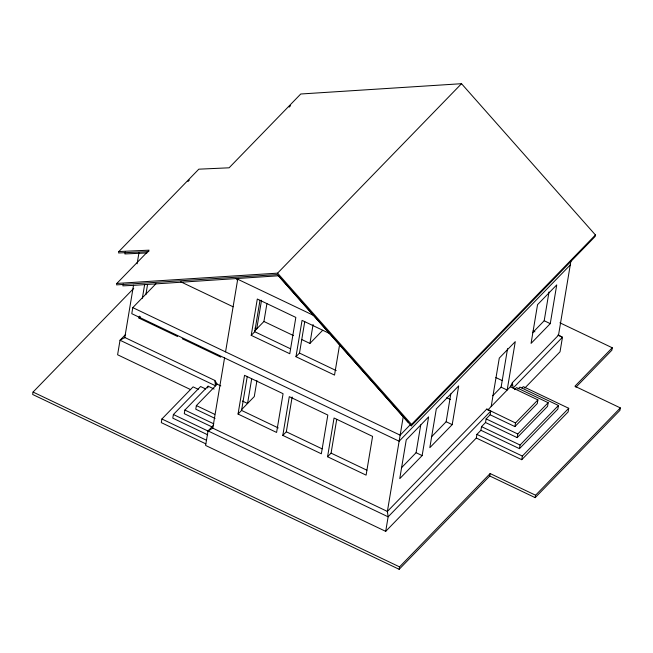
<?xml version="1.0" encoding="UTF-8"?>
<svg xmlns="http://www.w3.org/2000/svg" width="653" height="653" viewBox="0 0 653 653"><rect width="100%" height="100%" fill="white"/><g stroke="black" fill="none" stroke-linecap="round" stroke-linejoin="round"><path stroke-width="0.98" d="M133.718 288.373L33.058 392.053L32.65 394.477L399.146 569.302L489.75 475.98L490.15 473.556L535.582 495.227L620.35 407.913L574.918 386.241L612.269 347.78L559.907 322.802M118.846 251.544L149.129 250.172L116.822 283.451L116.585 284.879L277.354 274.578L411.276 425.854L595.201 236.402L595.446 234.974L461.524 83.698L300.747 93.999L229.097 167.805L198.814 169.176L118.846 251.544L118.601 252.972L148.892 251.601M125.188 252.042L124.87 253.944L146.998 252.948M123.164 283.949L122.846 285.859L132.845 285.402L278.48 275.786L408.158 422.271M124.715 337.919L133.538 285.173M137.114 263.804L138.958 252.784M155.961 283.745L132.788 307.62L131.775 313.677L399.138 441.216L570.273 264.938M177.567 336.515L139.024 318.125L139.358 316.142M142.346 298.258L144.68 284.349M145.864 294.634L147.529 284.7M198.259 389.327L193.092 386.862L161.903 418.989L161.299 422.622L205.817 443.852M205.744 388.976L200.585 386.511L173.396 414.516L172.784 418.149L207.662 434.784M214.094 389.041L208.078 386.168L184.881 410.051L184.277 413.684L212.323 427.062M190.66 389.621L117.597 354.767L120.03 340.237L124.788 337.487L214.821 380.43L217.163 384.168L196.373 405.586L195.769 409.219L215.041 418.41M207.768 387.98L208.078 386.168M212.723 428.588L224.55 357.934M225.563 351.877L237.716 279.231M238.051 414.051L244.532 375.312L283.076 393.694L276.594 432.441L238.051 414.051L241.569 410.427L247.218 376.65M251.217 335.356L257.298 299.025L295.842 317.415L289.769 353.738L251.217 335.356L254.735 331.732L259.992 300.315M261.526 300.241L256.727 328.9L254.996 328.075M251.691 378.773L247.56 403.489L242.369 401.007M254.67 331.022L263.926 321.488L266.922 303.58M256.939 380.642L254.278 396.567L241.39 409.839M282.806 435.404L289.287 396.657L327.83 415.047L321.349 453.794L282.806 435.404L286.324 431.78L292.144 397.008M339.617 344.653L334.524 375.091L295.972 356.701L302.053 320.378L330.5 333.952M295.972 356.701L299.49 353.077L304.747 321.66M301.637 339.478L309.914 343.429L313.081 324.517M327.561 456.749L334.042 418.01L372.585 436.392L366.104 475.139L327.561 456.749L331.079 453.125L336.728 419.348M387.311 511.87L403.293 416.353M385.703 531.354L388.135 516.817L387.384 511.438L486.787 409.056L490.73 411.137L490.125 414.769L486.126 418.891L485.522 422.524L481.522 426.646L480.91 430.278L476.91 434.392L476.306 438.024L385.703 531.354L205.605 445.444L208.038 430.915L213.564 425.225M411.276 425.854L411.512 424.426L595.446 234.974M401.391 467.842L416.083 452.7L420.744 424.883M399.146 569.302L399.546 566.877L490.15 473.556M422.148 455.59L428.629 416.851L406.239 439.91L399.75 478.657L422.148 455.59L416.083 452.7M431.462 436.865L446.154 421.732L450.807 393.914M452.211 424.621L458.7 385.874L436.302 408.941L429.821 447.689L452.211 424.621L446.154 421.732M491.178 406.533L499.284 358.097L515.274 341.625L507.169 390.061L501.112 387.172L492.77 395.767M501.112 387.172L507.569 348.62M490.125 414.769L514.907 426.597L515.511 422.964L537.901 399.897L510.368 386.764L512.376 382.691L558.519 335.169L562.462 337.258L560.037 351.787L524.8 388.07M485.522 422.524L517.184 437.624L517.788 433.992L548.177 402.697L516.515 387.588L514.515 389.653M480.91 430.278L519.462 448.66L520.066 445.028L558.454 405.489L519.902 387.107L517.902 389.164M532.546 332.752L544.194 320.745L549.018 291.94M476.306 438.024L521.739 459.696L522.343 456.063L568.722 408.288L523.298 386.617L521.959 387.988M550.259 323.635L556.74 284.888L537.55 304.657L531.06 343.405L550.259 323.635L544.194 320.745M537.901 399.897L537.297 403.53L514.907 426.597M558.446 335.601L570.991 260.62M548.177 402.697L547.573 406.329L517.184 437.624M489.75 475.98L535.174 497.643L535.582 495.227M558.454 405.489L557.842 409.121L519.462 448.66M568.722 408.288L568.118 411.921L521.739 459.696M612.269 347.78L611.861 350.196L575.922 387.213M620.35 407.913L619.942 410.337L535.174 497.643M187.958 181.534L189.37 180.073M289.165 107.125L290.577 105.664M139.024 318.125L140.428 316.681M125.654 334.442L120.03 340.237L215.563 385.817L214.821 380.43M236.721 279.745L238.125 278.3M116.822 283.451L277.59 273.15L461.524 83.698M309.914 343.429L322.647 330.312M410.092 424.915L400.15 435.159L132.788 307.62M487.815 410.002L511.952 385.131M490.73 411.137L388.135 516.817L208.038 430.915L212.796 428.156L387.384 511.438M557.874 335.062L562.462 337.258L513.127 388.078L512.376 382.691M533.101 330.957L534.913 331.83M495.847 377.548L502.198 380.577M235.921 278.374L313.971 315.603M515.511 422.964L486.787 409.056M446.717 397.734L450.374 399.481M486.126 418.891L517.788 433.992M180.71 281.794L233.064 306.771M263.926 321.488L293.36 335.528M481.522 426.646L520.066 445.028M476.91 434.392L522.343 456.063M254.735 331.732L290.528 348.8M299.49 353.077L336.205 370.586M182.252 338.752L220.796 357.134M215.449 383.352L220.82 385.907M241.569 410.427L278.276 427.944M286.324 431.78L322.117 448.856M331.079 453.125L366.872 470.201M196.373 405.586L214.731 414.337M184.881 410.051L213.833 423.862M173.396 414.516L208.266 431.151M161.903 418.989L206.43 440.22M33.058 392.053L399.546 566.877M277.59 273.15L411.512 424.426"/></g></svg>
